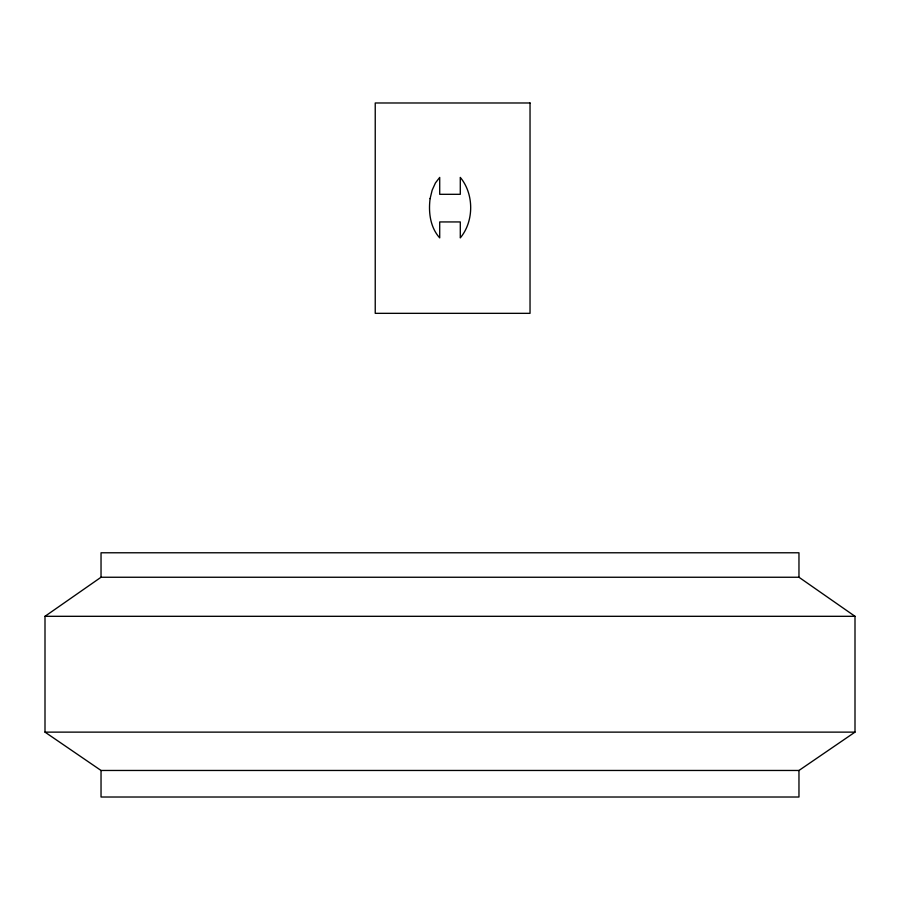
<?xml version="1.0" encoding="UTF-8"?>
<svg xmlns="http://www.w3.org/2000/svg" width="900" height="900" viewBox="0 0 900 900"><rect width="100%" height="100%" fill="white"/><g stroke="black" fill="none" stroke-linecap="round" stroke-linejoin="round"><path stroke-width="1.35" d="M45 616.309L101.036 577.249L798.964 577.249L855 616.309L855 732.127L798.964 770.467L101.036 770.467L45 732.127L45 616.309L855 616.309M45 732.127L855 732.127M798.964 577.249L798.964 552.78L101.036 552.78L101.036 577.249M798.964 770.467L798.964 797.018L101.036 797.018L101.036 770.467M430.11 198.607C428.344 212.186 430.189 227.374 439.706 237.881L439.706 221.94L460.294 221.94L460.294 237.881C474.142 221.299 474.142 193.995 460.294 177.412L460.294 194.31L439.706 194.31L439.706 177.412L435.431 182.959L432.157 190.192L430.11 198.607M530.033 102.983L375.233 102.983L375.233 313.335L530.033 313.335L530.033 102.983"/></g></svg>
